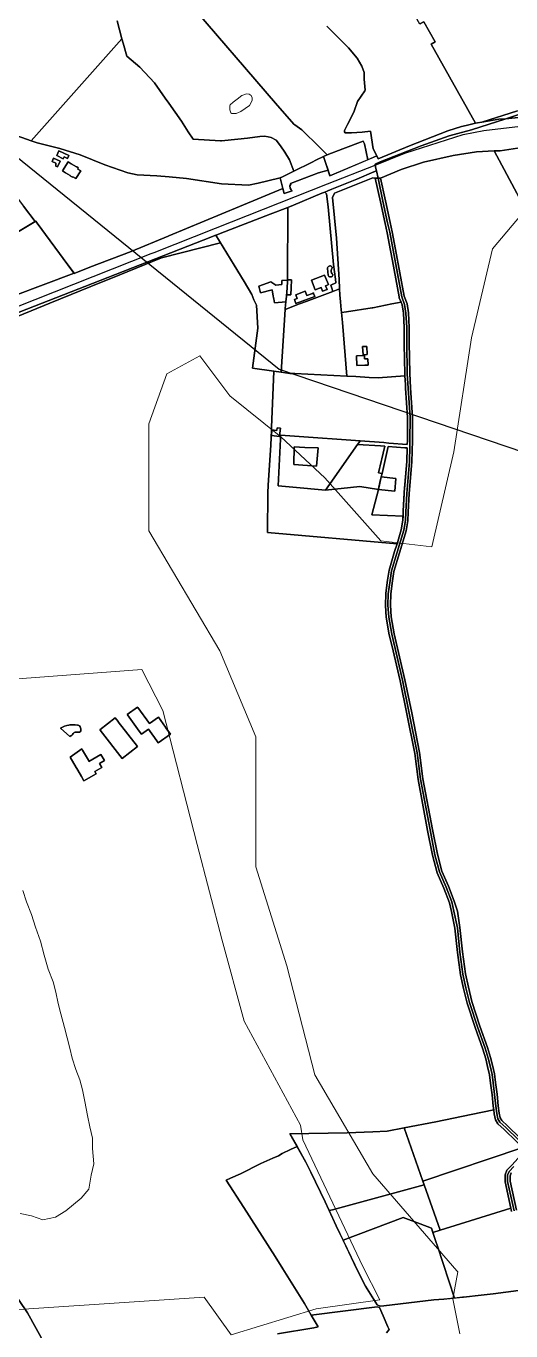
# Model space of a CAD drawing. Header units: metres. Extents: x 3 to 1027712, y 40 to 4430649.
# Drawn here: x 507365 to 507850, y 4409298 to 4410603 of the extents above; entities that cross this region are included whole.
import ezdxf

# ---------------------------------------------------------------- set-up
doc = ezdxf.new("R2010")
doc.units = ezdxf.units.M
doc.header["$MEASUREMENT"] = 0
doc.layers.add('A.ES.SDGC.CP.07003.cadastralparcel — CadastralParcel', color=1, linetype='Continuous')
doc.layers.add('Carreteras_5_km', color=2, linetype='Continuous', lineweight=30)
doc.layers.add('Lineas_electricas_5_km', color=1, linetype='Continuous', lineweight=30)
for name, color, linetype, lineweight, true_color in [('Habitats_5_km', 7, 'Continuous', 9, 0xbefad2), ('Lagunas_5_km', 7, 'Continuous', 9, 0xbff2e1), ('Zonas_Interes_Minero_5_km', 7, 'Continuous', 9, 0xc0fac1)]:
    doc.layers.add(name, color=color, linetype=linetype, lineweight=lineweight, true_color=true_color)

msp = doc.modelspace()

# ---------------------------------------------------------------- linework, layer by layer
at = {"layer": 'A.ES.SDGC.CP.07003.cadastralparcel — CadastralParcel', "color": 7, "linetype": 'Continuous', "flags": 128}
for points in [[(507856.3, 4410518.6), (507820.5, 4410507.2), (507816.3, 4410506.5), (507814.3, 4410506.1), (507769.8, 4410585.1), (507773.8, 4410587.4), (507762.6, 4410607.4), (507758.6, 4410605.1), (507751.3, 4410618.1), (507750.7, 4410619.1), (507749.6, 4410621.1), (507755.7, 4410626.1), (507755.7, 4410626.1), (507817.2, 4410685.3), (507824.1, 4410682), (507824.9, 4410681.6), (507831.4, 4410679.6), (507832.9, 4410663.4), (507836, 4410652.3), (507841.2, 4410642.2), (507856.9, 4410618.5)], [(507524.9, 4410629.9), (507614, 4410526), (507632.5, 4410505.2), (507632.5, 4410505.2), (507633.5, 4410504.5), (507640.4, 4410499.6), (507658.1, 4410482.2), (507665.7, 4410474.6), (507662.2, 4410472.9), (507655, 4410469.3), (507650.1, 4410466.9), (507632.6, 4410458.2), (507628.1, 4410469.4), (507623.5, 4410477.1), (507619, 4410483.3), (507614.7, 4410489.2), (507609.9, 4410491.8), (507606.9, 4410492.6), (507603, 4410493.1), (507598.4, 4410492.9), (507586.1, 4410491.1), (507576.3, 4410490.1), (507560, 4410488.6), (507559.2, 4410488.6), (507531.8, 4410490), (507526.9, 4410497.4), (507519.9, 4410508.1), (507507.4, 4410526), (507503.7, 4410531.3), (507493.1, 4410546.5), (507478.3, 4410562.3), (507465.4, 4410573.3), (507461.6, 4410586.1), (507460.4, 4410590.4), (507455.7, 4410608.5)], [(507665.5, 4410603.3), (507687, 4410581.5), (507695.7, 4410571.3), (507700.5, 4410563.2), (507702.7, 4410556.7), (507703, 4410550.1), (507703.8, 4410539.1), (507703.5, 4410538.8), (507703.5, 4410538.8), (507703.5, 4410538.5), (507696.3, 4410527.8), (507692.5, 4410517.1), (507686.2, 4410504.9), (507683.2, 4410498.8), (507683.1, 4410497.6), (507683.7, 4410496.3), (507690.3, 4410496.6), (507700.8, 4410497.1), (507709.3, 4410498), (507712, 4410480.4), (507715.4, 4410473.3), (507706.4, 4410469.4), (507703.3, 4410485.4), (507702, 4410488), (507681.4, 4410480.4), (507665.7, 4410474.6), (507658.1, 4410482.2), (507640.4, 4410499.6), (507633.5, 4410504.5), (507632.5, 4410505.2), (507614, 4410526), (507524.9, 4410629.9)], [(507455.7, 4410608.5), (507460.4, 4410590.4), (507369.6, 4410488.5), (507365, 4410490.1), (507349.8, 4410495.4), (507314.2, 4410509.5), (507314.2, 4410509.5), (507294.5, 4410519.8), (507295.8, 4410521.3), (507299.9, 4410527.2), (507301.1, 4410531.2), (507300.5, 4410535.9), (507299.6, 4410541.5), (507298, 4410547.8), (507298, 4410552.1), (507299.2, 4410554.9), (507308, 4410561.8), (507312.3, 4410566.8), (507313.9, 4410571.8), (507315.8, 4410577.8), (507318, 4410584.9), (507321.1, 4410599.5), (507323.3, 4410608.4)], [(507762.6, 4410607.4), (507773.8, 4410587.4), (507769.8, 4410585.1), (507814.3, 4410506.1), (507813, 4410505.8), (507805, 4410503.9), (507800.1, 4410502.8), (507786.7, 4410498.6), (507748.2, 4410483.5), (507716.8, 4410470.4), (507712, 4410480.4), (507709.3, 4410498), (507700.8, 4410497.1), (507690.3, 4410496.6), (507683.7, 4410496.3), (507683.1, 4410497.6), (507683.2, 4410498.8), (507686.2, 4410504.9), (507692.5, 4410517.1), (507696.3, 4410527.8), (507703.5, 4410538.5), (507703.5, 4410538.8), (507703.5, 4410538.8), (507703.8, 4410539.1), (507703, 4410550.1), (507702.7, 4410556.7), (507700.5, 4410563.2), (507695.7, 4410571.3), (507687, 4410581.5), (507665.5, 4410603.3)], [(507862.7, 4410516.5), (507844.6, 4410510.6), (507837.6, 4410510), (507820.5, 4410507.2), (507820.5, 4410507.2), (507856.3, 4410518.6)], [(507353.4, 4410333.7), (507381.7, 4410344.6), (507412.6, 4410356.2), (507412.8, 4410355.9), (507428.5, 4410362), (507469.7, 4410377.9), (507506.6, 4410393.1), (507507.5, 4410393.5), (507578.2, 4410422.9), (507621.5, 4410440.8), (507622.8, 4410435.9), (507630.8, 4410438.5), (507629.9, 4410439.4), (507628.9, 4410441.1), (507628.4, 4410443.3), (507629.3, 4410445.1), (507629, 4410445.9), (507657.3, 4410456.6), (507666.7, 4410459), (507668.5, 4410453.3), (507715.4, 4410473.3), (507716.8, 4410470.4), (507748.2, 4410483.5), (507786.7, 4410498.6), (507800.1, 4410502.8), (507805, 4410503.9), (507813, 4410505.8), (507814.3, 4410506.1), (507816.3, 4410506.5), (507820.5, 4410507.2), (507837.6, 4410510), (507844.6, 4410510.6), (507810.1, 4410499.4), (507788, 4410493.4), (507760, 4410483.6), (507718.9, 4410467.5), (507713.7, 4410465.2), (507714.3, 4410462.2), (507715.2, 4410458.4), (507712.6, 4410457.3), (507695.4, 4410450.1), (507670.5, 4410440.1), (507666.6, 4410438.6), (507663.4, 4410437.2), (507660.4, 4410436.1), (507632.1, 4410424), (507626.5, 4410421.9), (507608.8, 4410415.2), (507558.7, 4410395.7), (507556.3, 4410394.8), (507554.4, 4410394.1), (507541.9, 4410389.2), (507438.6, 4410348.9), (507328.2, 4410305.8)], [(507856.4, 4410481), (507839, 4410478.6), (507832.8, 4410478.3), (507815.2, 4410477.4), (507792, 4410473.8), (507762.3, 4410467), (507740, 4410459.9), (507719.3, 4410451.2), (507716.7, 4410451.1), (507715.2, 4410458.4), (507714.3, 4410462.2), (507713.7, 4410465.2), (507718.9, 4410467.5), (507760, 4410483.6), (507788, 4410493.4), (507810.1, 4410499.4), (507844.6, 4410510.6), (507860, 4410512)], [(507349.8, 4410495.4), (507365, 4410490.1), (507369.6, 4410488.5), (507375.5, 4410486.5), (507398.2, 4410480.7), (507418.8, 4410474.5), (507443.5, 4410464.5), (507466.5, 4410456.3), (507475.8, 4410454.6), (507495.5, 4410453.5), (507507.7, 4410452.4), (507525.1, 4410450.8), (507560.1, 4410445.6), (507587.2, 4410444.2), (507596.8, 4410446), (507606.5, 4410448.4), (507618.7, 4410451.4), (507621.5, 4410440.8), (507578.2, 4410422.9), (507507.5, 4410393.5), (507506.6, 4410393.1), (507469.7, 4410377.9), (507428.5, 4410362), (507412.8, 4410355.9), (507406.4, 4410364.6), (507375.7, 4410406.1), (507374.2, 4410408), (507373.6, 4410407.7), (507362.1, 4410423.1)], [(507859, 4409491), (507846.4, 4409503.4), (507840.6, 4409508.5), (507838.9, 4409511.3), (507837.9, 4409516.1), (507837, 4409523.4), (507835.8, 4409534.9), (507834.3, 4409546.6), (507833.3, 4409555.2), (507831.3, 4409564), (507829.3, 4409571.7), (507826.3, 4409581.7), (507818.7, 4409603.1), (507810.7, 4409627.5), (507807.1, 4409641.9), (507804.2, 4409655.3), (507801.1, 4409677.4), (507798.6, 4409701.7), (507796.1, 4409717.9), (507792.8, 4409728), (507787.1, 4409743), (507780.6, 4409758.1), (507776.1, 4409775.1), (507771.2, 4409799.8), (507761.7, 4409850.5), (507758.3, 4409876.6), (507750.4, 4409916.4), (507743.6, 4409949.4), (507732.9, 4409995.5), (507730, 4410012.5), (507729.1, 4410023.9), (507729.5, 4410035.3), (507731.2, 4410048.5), (507732.6, 4410057.8), (507738.1, 4410076.4), (507744.8, 4410098.4), (507746.6, 4410108.5), (507746.9, 4410117.1), (507747.8, 4410135.8), (507750.6, 4410167.4), (507751.1, 4410188.6), (507751.3, 4410211.8), (507749.3, 4410241.3), (507748.4, 4410255.6), (507747.9, 4410286.7), (507747.9, 4410293), (507747.9, 4410299.5), (507747.9, 4410301.7), (507747.1, 4410316.5), (507745.8, 4410325.6), (507742.8, 4410333), (507734.1, 4410379.7), (507730.9, 4410397.6), (507728.7, 4410406.9), (507724.1, 4410428.6), (507719.3, 4410451.2), (507740, 4410459.9), (507762.3, 4410467), (507792, 4410473.8), (507815.2, 4410477.4), (507832.8, 4410478.3), (507878.7, 4410393.2)], [(507855.4, 4409487.5), (507843, 4409499.7), (507836.7, 4409505.3), (507834.2, 4409509.4), (507833, 4409515.3), (507832.5, 4409519.3), (507832, 4409522.8), (507830.8, 4409534.3), (507829.3, 4409546), (507828.4, 4409554.3), (507826.4, 4409562.8), (507824.5, 4409570.4), (507821.5, 4409580.1), (507813.9, 4409601.5), (507805.9, 4409626.1), (507802.2, 4409640.8), (507799.3, 4409654.4), (507796.1, 4409676.8), (507793.7, 4409700.9), (507790.2, 4409717.5), (507788.1, 4409726.5), (507782.4, 4409741.1), (507775.9, 4409756.5), (507771.2, 4409774), (507766.3, 4409798.8), (507756.8, 4409849.7), (507753.4, 4409875.8), (507745.5, 4409915.4), (507738.7, 4409948.3), (507730.4, 4409984), (507728, 4409994.5), (507725, 4410011.9), (507724.1, 4410023.8), (507724.5, 4410035.7), (507724.6, 4410036), (507726.2, 4410049.2), (507727.7, 4410058.9), (507733.3, 4410077.8), (507735.7, 4410085.5), (507739.9, 4410099.5), (507741.6, 4410109.1), (507741.9, 4410117.3), (507741.9, 4410118.4), (507742.9, 4410136.1), (507742.9, 4410137), (507745.6, 4410167.7), (507745.9, 4410181.3), (507743.6, 4410181.5), (507726.7, 4410182.7), (507720.7, 4410155.9), (507719, 4410156.2), (507717.2, 4410156.5), (507723.4, 4410183), (507719.2, 4410183.3), (507696.3, 4410184.6), (507697.5, 4410186.5), (507698.7, 4410188.3), (507722.4, 4410186.6), (507727.5, 4410186.2), (507746, 4410184.8), (507746.1, 4410188.7), (507746.3, 4410211.7), (507744.3, 4410241), (507744.1, 4410244.8), (507743.5, 4410253.4), (507743.4, 4410255.3), (507742.9, 4410284.6), (507742.9, 4410286.7), (507742.9, 4410301.6), (507742.1, 4410316), (507740.9, 4410324.3), (507739.8, 4410327.1), (507738, 4410331.6), (507737.8, 4410332.6), (507731.1, 4410368.6), (507729.2, 4410378.8), (507726, 4410396.6), (507723.8, 4410405.8), (507719.2, 4410427.5), (507714, 4410451), (507716.7, 4410451.1), (507716.7, 4410451.1), (507721.6, 4410428), (507726.3, 4410406.4), (507728.5, 4410397.1), (507731.7, 4410379.2), (507740.4, 4410332.3), (507743.3, 4410324.9), (507744.6, 4410316.2), (507745.4, 4410301.6), (507745.4, 4410286.7), (507745.9, 4410255.4), (507746.8, 4410241.1), (507748.8, 4410211.8), (507748.6, 4410188.6), (507748.4, 4410182.5), (507748.1, 4410167.6), (507745.4, 4410135.9), (507744.4, 4410117.2), (507744.1, 4410108.8), (507742.4, 4410099), (507735.7, 4410077.1), (507730.2, 4410058.4), (507728.7, 4410048.8), (507727, 4410035.5), (507726.6, 4410023.9), (507727.5, 4410012.2), (507730.4, 4409995), (507741.2, 4409948.9), (507748, 4409915.9), (507755.8, 4409876.2), (507759.2, 4409850.1), (507768.8, 4409799.3), (507773.6, 4409774.5), (507778.2, 4409757.3), (507784.8, 4409742.1), (507790.4, 4409727.3), (507792.7, 4409718), (507796.1, 4409701.3), (507798.6, 4409677.1), (507801.7, 4409654.9), (507804.7, 4409641.3), (507808.3, 4409626.8), (507816.3, 4409602.3), (507823.9, 4409580.9), (507826.9, 4409571.1), (507828.8, 4409563.4), (507830.8, 4409554.7), (507831.8, 4409546.3), (507833.3, 4409534.6), (507834.5, 4409523.1), (507835.5, 4409515.7), (507836.6, 4409510.4), (507838.6, 4409506.9), (507844.7, 4409501.5), (507857.2, 4409489.3)], [(507857.2, 4409489.3), (507844.7, 4409501.5), (507838.6, 4409506.9), (507836.6, 4409510.4), (507835.5, 4409515.7), (507834.5, 4409523.1), (507833.3, 4409534.6), (507831.8, 4409546.3), (507830.8, 4409554.7), (507828.8, 4409563.4), (507826.9, 4409571.1), (507823.9, 4409580.9), (507816.3, 4409602.3), (507808.3, 4409626.8), (507804.7, 4409641.3), (507801.7, 4409654.9), (507798.6, 4409677.1), (507796.1, 4409701.3), (507792.7, 4409718), (507790.4, 4409727.3), (507784.8, 4409742.1), (507778.2, 4409757.3), (507773.6, 4409774.5), (507768.8, 4409799.3), (507759.2, 4409850.1), (507755.8, 4409876.2), (507748, 4409915.9), (507741.2, 4409948.9), (507730.4, 4409995), (507727.5, 4410012.2), (507726.6, 4410023.9), (507727, 4410035.5), (507728.7, 4410048.8), (507730.2, 4410058.4), (507735.7, 4410077.1), (507742.4, 4410099), (507744.1, 4410108.8), (507744.4, 4410117.2), (507745.4, 4410135.9), (507748.1, 4410167.6), (507748.4, 4410182.5), (507748.6, 4410188.6), (507748.8, 4410211.8), (507746.8, 4410241.1), (507745.9, 4410255.4), (507745.4, 4410286.7), (507745.4, 4410301.6), (507744.6, 4410316.2), (507743.3, 4410324.9), (507740.4, 4410332.3), (507731.7, 4410379.2), (507728.5, 4410397.1), (507726.3, 4410406.4), (507721.6, 4410428), (507716.7, 4410451.1), (507719.3, 4410451.2), (507719.3, 4410451.2), (507724.1, 4410428.6), (507728.7, 4410406.9), (507730.9, 4410397.6), (507734.1, 4410379.7), (507742.8, 4410333), (507745.8, 4410325.6), (507747.1, 4410316.5), (507747.9, 4410301.7), (507747.9, 4410299.5), (507747.9, 4410293), (507747.9, 4410286.7), (507748.4, 4410255.6), (507749.3, 4410241.3), (507751.3, 4410211.8), (507751.1, 4410188.6), (507750.6, 4410167.4), (507747.8, 4410135.8), (507746.9, 4410117.1), (507746.6, 4410108.5), (507744.8, 4410098.4), (507738.1, 4410076.4), (507732.6, 4410057.8), (507731.2, 4410048.5), (507729.5, 4410035.3), (507729.1, 4410023.9), (507730, 4410012.5), (507732.9, 4409995.5), (507743.6, 4409949.4), (507750.4, 4409916.4), (507758.3, 4409876.6), (507761.7, 4409850.5), (507771.2, 4409799.8), (507776.1, 4409775.1), (507780.6, 4409758.1), (507787.1, 4409743), (507792.8, 4409728), (507796.1, 4409717.9), (507798.6, 4409701.7), (507801.1, 4409677.4), (507804.2, 4409655.3), (507807.1, 4409641.9), (507810.7, 4409627.5), (507818.7, 4409603.1), (507826.3, 4409581.7), (507829.3, 4409571.7), (507831.3, 4409564), (507833.3, 4409555.2), (507834.3, 4409546.6), (507835.8, 4409534.9), (507837, 4409523.4), (507837.9, 4409516.1), (507838.9, 4409511.3), (507840.6, 4409508.5), (507846.4, 4409503.4), (507859, 4409491)], [(507328.2, 4410305.8), (507438.6, 4410348.9), (507541.9, 4410389.2), (507554.4, 4410394.1), (507559.2, 4410386.4), (507500, 4410371.4), (507449.4, 4410350.8), (507440.1, 4410347), (507388.4, 4410326.2), (507317.2, 4410297.1)], [(507317.2, 4410297.1), (507388.4, 4410326.2), (507440.1, 4410347), (507449.4, 4410350.8), (507500, 4410371.4), (507559.2, 4410386.4), (507582.9, 4410347.9), (507590.3, 4410334.8), (507592.6, 4410329.6), (507595.1, 4410324), (507596.6, 4410301.1), (507591.2, 4410261.2), (507612.6, 4410258.1), (507610.1, 4410201.8), (507610, 4410198.6), (507609.7, 4410191.6), (507609.3, 4410184.2), (507606.8, 4410144), (507606.4, 4410136.5), (507606.4, 4410136.2), (507606, 4410096.7), (507735.7, 4410085.5), (507733.3, 4410077.8), (507727.7, 4410058.9), (507726.2, 4410049.2), (507724.6, 4410036), (507724.5, 4410035.7), (507724.1, 4410023.8), (507725, 4410011.9), (507728, 4409994.5), (507730.4, 4409984), (507738.7, 4409948.3), (507745.5, 4409915.4), (507753.4, 4409875.8), (507756.8, 4409849.7), (507766.3, 4409798.8), (507771.2, 4409774), (507775.9, 4409756.5), (507782.4, 4409741.1), (507788.1, 4409726.5), (507790.2, 4409717.5), (507793.7, 4409700.9), (507796.1, 4409676.8), (507799.3, 4409654.4), (507802.2, 4409640.8), (507805.9, 4409626.1), (507813.9, 4409601.5), (507821.5, 4409580.1), (507824.5, 4409570.4), (507826.4, 4409562.8), (507828.4, 4409554.3), (507829.3, 4409546), (507830.8, 4409534.3), (507832, 4409522.8), (507832.5, 4409519.3), (507810, 4409514.5), (507774.5, 4409507.3), (507742.8, 4409501.2), (507742.7, 4409501.2), (507725.9, 4409497.8), (507711.6, 4409497.4), (507685.9, 4409496.2), (507628.5, 4409495.2), (507635.7, 4409482.5), (507629.2, 4409479.7), (507620.7, 4409475.5), (507617, 4409473.4), (507611.4, 4409470.8), (507599.4, 4409465.6), (507579, 4409455.2), (507569, 4409451), (507564.9, 4409449), (507582.4, 4409421.7), (507613.7, 4409372.6), (507621.4, 4409360.4), (507643.1, 4409325.5), (507649.8, 4409313.9), (507649.8, 4409313.9), (507656.7, 4409302.2), (507652.6, 4409301.4), (507616.1, 4409295.1)], [(507725.1, 4409296.3), (507727.9, 4409299.6), (507726.6, 4409302.3), (507721.7, 4409313.4), (507718.1, 4409321.5), (507715.8, 4409322.2), (507649.8, 4409313.9), (507643.1, 4409325.5), (507621.4, 4409360.4), (507613.7, 4409372.6), (507582.4, 4409421.7), (507564.9, 4409449), (507569, 4409451), (507579, 4409455.2), (507599.4, 4409465.6), (507611.4, 4409470.8), (507617, 4409473.4), (507620.7, 4409475.5), (507629.2, 4409479.7), (507635.7, 4409482.5), (507644.4, 4409466.9), (507649.4, 4409457), (507663.7, 4409427.3), (507674.9, 4409403.2), (507697.1, 4409356.6), (507704.1, 4409342.9), (507716, 4409324.1), (507719, 4409323), (507722.6, 4409323.4), (507772.7, 4409329.2), (507782.7, 4409329.8), (507801.1, 4409331.9), (507802.3, 4409332), (507819.8, 4409334), (507832, 4409335.4), (507869.9, 4409340.2)], [(507850.3, 4409417.6), (507849.6, 4409421), (507843.8, 4409447.4), (507843.8, 4409454.4), (507845.7, 4409459.1), (507850.8, 4409464.4)], [(507852.8, 4409418.2), (507846.3, 4409447.6), (507846.3, 4409453.9), (507847.8, 4409457.7), (507852.6, 4409462.7)], [(507852.6, 4409462.7), (507847.8, 4409457.7), (507846.3, 4409453.9), (507846.3, 4409447.6), (507852.8, 4409418.2)], [(507855.2, 4409418.8), (507848.8, 4409447.9), (507848.8, 4409453.4), (507850, 4409456.3)], [(507850, 4409456.3), (507848.8, 4409453.4), (507848.8, 4409447.9), (507855.2, 4409418.8)], [(507869.9, 4409340.2), (507832, 4409335.4), (507819.8, 4409334), (507802.3, 4409332), (507801.1, 4409331.9), (507793.2, 4409331), (507776.1, 4409383.1), (507774.6, 4409387.6), (507771.6, 4409396.6), (507778.9, 4409398.9), (507778.9, 4409398.9), (507849.6, 4409421), (507850.3, 4409417.6)], [(507402.2, 4409250.5), (507366.1, 4409316.4), (507333.1, 4409364.7)], [(507333.1, 4409364.7), (507366.1, 4409316.4), (507402.2, 4409250.5)], [(507616.1, 4409295.1), (507652.6, 4409301.4), (507656.7, 4409302.2), (507649.8, 4409313.9), (507649.8, 4409313.9), (507715.8, 4409322.2), (507718.1, 4409321.5), (507721.7, 4409313.4), (507726.6, 4409302.3), (507727.9, 4409299.6), (507725.1, 4409296.3)]]:
    msp.add_lwpolyline(points, dxfattribs=at)
for points in [[(507844.6, 4410510.6), (507862.7, 4410516.5), (507908.5, 4410531.8), (507941.4, 4410545.7), (507968.1, 4410558.5), (508050.9, 4410597.9), (508095.4, 4410619.2), (508108.6, 4410624.6), (508113.4, 4410626.1), (508109, 4410623.7), (508105.1, 4410621), (508060.9, 4410599.3), (507988.8, 4410563.7), (507983.3, 4410561.2), (507932.6, 4410538.1), (507909.2, 4410528.3), (507860, 4410512), (507844.6, 4410510.6)], [(507375.5, 4410486.5), (507369.6, 4410488.5), (507460.4, 4410590.4), (507461.6, 4410586.1), (507465.4, 4410573.3), (507478.3, 4410562.3), (507493.1, 4410546.5), (507503.7, 4410531.3), (507507.4, 4410526), (507519.9, 4410508.1), (507526.9, 4410497.4), (507531.8, 4410490), (507559.2, 4410488.6), (507560, 4410488.6), (507576.3, 4410490.1), (507586.1, 4410491.1), (507598.4, 4410492.9), (507603, 4410493.1), (507606.9, 4410492.6), (507609.9, 4410491.8), (507614.7, 4410489.2), (507619, 4410483.3), (507623.5, 4410477.1), (507628.1, 4410469.4), (507632.6, 4410458.2), (507621.2, 4410452.6), (507618.7, 4410451.4), (507606.5, 4410448.4), (507596.8, 4410446), (507587.2, 4410444.2), (507560.1, 4410445.6), (507525.1, 4410450.8), (507507.7, 4410452.4), (507495.5, 4410453.5), (507475.8, 4410454.6), (507466.5, 4410456.3), (507443.5, 4410464.5), (507418.8, 4410474.5), (507398.2, 4410480.7), (507375.5, 4410486.5)], [(507334.8, 4410465), (507336.7, 4410458.2), (507342.7, 4410448.9), (507362.1, 4410423.1), (507373.6, 4410407.7), (507333.3, 4410383.8), (507326.6, 4410397), (507300.3, 4410448.6), (507277.2, 4410494.1), (507275.6, 4410497.5), (507274.9, 4410498.8), (507278.7, 4410504.5), (507283.1, 4410509), (507287.6, 4410513.9), (507288.7, 4410513.2), (507294.7, 4410509.5), (507298.6, 4410507.2), (507302.7, 4410504.6), (507307.7, 4410500.8), (507319, 4410492), (507329.7, 4410483.2), (507334.8, 4410465)], [(507395.2, 4410473.7), (507397.4, 4410478.4), (507407.3, 4410473.7), (507405.9, 4410470.7), (507402.6, 4410472.3), (507401.8, 4410470.6), (507395.2, 4410473.7)], [(507395.2, 4410473.7), (507401.8, 4410470.6), (507402.6, 4410472.3), (507405.9, 4410470.7), (507407.3, 4410473.7), (507397.4, 4410478.4), (507395.2, 4410473.7)], [(507681.4, 4410480.4), (507702, 4410488), (507703.3, 4410485.4), (507706.4, 4410469.4), (507668.5, 4410453.3), (507664.2, 4410466.8), (507662.2, 4410472.9), (507665.7, 4410474.6), (507681.4, 4410480.4)], [(507958.7, 4410473.1), (507963.4, 4410469.5), (507969.7, 4410464.1), (507878.7, 4410393.2), (507832.8, 4410478.3), (507839, 4410478.6), (507856.4, 4410481), (507873.8, 4410482.6), (507880.7, 4410483.3), (507893.8, 4410485.3), (507919.2, 4410484.7), (507927.3, 4410484.6), (507953.8, 4410475.5), (507958.7, 4410473.1)], [(507394.3, 4410466), (507390.5, 4410467.8), (507392.1, 4410471.1), (507398.5, 4410468.1), (507395.9, 4410462.5), (507394.4, 4410463.2), (507394.3, 4410466)], [(507394.3, 4410466), (507394.4, 4410463.2), (507395.9, 4410462.5), (507398.5, 4410468.1), (507392.1, 4410471.1), (507390.5, 4410467.8), (507394.3, 4410466)], [(507408.7, 4410453.6), (507408.5, 4410453.7), (507404.1, 4410456.4), (507401, 4410458.4), (507406.7, 4410467.6), (507409.8, 4410465.6), (507415, 4410462.4), (507415.2, 4410462.3), (507416.8, 4410461.3), (507416.2, 4410460.2), (507419.2, 4410458.4), (507414.4, 4410450.7), (507411.4, 4410452.6), (507411.1, 4410452.1), (507408.7, 4410453.6)], [(507406.7, 4410467.6), (507401, 4410458.4), (507404.1, 4410456.4), (507408.5, 4410453.7), (507408.7, 4410453.6), (507411.1, 4410452.1), (507411.4, 4410452.6), (507414.4, 4410450.7), (507419.2, 4410458.4), (507416.2, 4410460.2), (507416.8, 4410461.3), (507415.2, 4410462.3), (507415, 4410462.4), (507409.8, 4410465.6), (507406.7, 4410467.6)], [(507622.8, 4410435.9), (507618.7, 4410451.4), (507621.2, 4410452.6), (507632.6, 4410458.2), (507650.1, 4410466.9), (507655, 4410469.3), (507662.2, 4410472.9), (507664.2, 4410466.8), (507666.7, 4410459), (507657.3, 4410456.6), (507629, 4410445.9), (507629.3, 4410445.1), (507628.4, 4410443.3), (507628.9, 4410441.1), (507629.9, 4410439.4), (507630.8, 4410438.5), (507622.8, 4410435.9)], [(507712.6, 4410457.3), (507715.2, 4410458.4), (507716.7, 4410451.1), (507714, 4410451), (507711.4, 4410451.6), (507673.3, 4410436.2), (507671.2, 4410431.9), (507675.1, 4410391.1), (507677.9, 4410349.8), (507678.3, 4410340.7), (507678.3, 4410340.4), (507671.4, 4410337.8), (507670.4, 4410341), (507669.5, 4410344), (507674.4, 4410346.3), (507674, 4410350.1), (507672.3, 4410364.9), (507666.7, 4410422.3), (507665.1, 4410435.6), (507663.4, 4410437.2), (507666.6, 4410438.6), (507670.5, 4410440.1), (507695.4, 4410450.1), (507712.6, 4410457.3)], [(507679.2, 4410327.4), (507678.6, 4410334.6), (507678.3, 4410340.4), (507678.3, 4410340.7), (507677.9, 4410349.8), (507675.1, 4410391.1), (507671.2, 4410431.9), (507673.3, 4410436.2), (507711.4, 4410451.6), (507714, 4410451), (507719.2, 4410427.5), (507723.8, 4410405.8), (507726, 4410396.6), (507729.2, 4410378.8), (507731.1, 4410368.6), (507737.8, 4410332.6), (507738, 4410331.6), (507739.8, 4410327.1), (507730.5, 4410325.3), (507711.4, 4410321.5), (507710.9, 4410321.4), (507685, 4410317.5), (507680.1, 4410316.7), (507679.9, 4410319.6), (507679.2, 4410327.4)], [(507626.2, 4410349.4), (507626.2, 4410350.3), (507626.5, 4410421.9), (507632.1, 4410424), (507660.4, 4410436.1), (507663.4, 4410437.2), (507665.1, 4410435.6), (507666.7, 4410422.3), (507672.3, 4410364.9), (507674, 4410350.1), (507674.4, 4410346.3), (507669.5, 4410344), (507670.4, 4410341), (507671.4, 4410337.8), (507644.8, 4410327.8), (507638.2, 4410325.4), (507623.8, 4410319.9), (507623.9, 4410320.9), (507624.5, 4410327.5), (507625, 4410333.2), (507625.1, 4410334.6), (507629.6, 4410334.6), (507629.9, 4410341.3), (507630.1, 4410349.3), (507626.2, 4410349.4)], [(507582.9, 4410347.9), (507554.4, 4410394.1), (507556.3, 4410394.8), (507558.7, 4410395.7), (507608.8, 4410415.2), (507626.5, 4410421.9), (507626.2, 4410350.3), (507626.2, 4410349.1), (507620.3, 4410348.7), (507620.4, 4410344.9), (507614.3, 4410344.1), (507609.3, 4410347.4), (507597.4, 4410343), (507599.1, 4410336.3), (507610.8, 4410339.6), (507611.6, 4410335.2), (507611.8, 4410333.6), (507612.2, 4410331.5), (507612.3, 4410330.5), (507613.1, 4410326.3), (507624.5, 4410327.5), (507623.9, 4410320.9), (507623.8, 4410319.9), (507619.9, 4410257.1), (507612.6, 4410258.1), (507591.2, 4410261.2), (507596.6, 4410301.1), (507595.1, 4410324), (507592.6, 4410329.6), (507590.3, 4410334.8), (507582.9, 4410347.9)], [(507314.8, 4410318.8), (507314.1, 4410319.5), (507310.6, 4410324.7), (507303.1, 4410338.8), (507292.9, 4410359.9), (507333, 4410383.6), (507374.2, 4410408), (507375.7, 4410406.1), (507406.4, 4410364.6), (507412.6, 4410356.2), (507381.7, 4410344.6), (507353.4, 4410333.7), (507336.6, 4410327.2), (507317.2, 4410319.7), (507314.8, 4410318.8)], [(507666, 4410360.7), (507666.2, 4410361.4), (507666.6, 4410362.1), (507667.1, 4410362.7), (507667.8, 4410363.1), (507668.5, 4410363.4), (507668.8, 4410363.4), (507669.3, 4410363.4), (507669.8, 4410363.2), (507670.3, 4410362.9), (507670.6, 4410362.4), (507670.7, 4410362.2), (507670.8, 4410361.8), (507670.7, 4410361.3), (507670.4, 4410360.8), (507670, 4410359.9), (507669.8, 4410359), (507669.7, 4410358.1), (507669.9, 4410357.2), (507670.1, 4410356.6), (507670.3, 4410356.3), (507670.8, 4410355.5), (507671.5, 4410354.9), (507671.5, 4410354.7), (507671.5, 4410354), (507671.2, 4410353.4), (507670.8, 4410352.9), (507670.2, 4410352.5), (507669.5, 4410352.3), (507668.9, 4410352.3), (507668.2, 4410352.4), (507667.6, 4410352.8), (507667.2, 4410353.3), (507666.9, 4410354), (507666, 4410360.7)], [(507666, 4410360.7), (507666.9, 4410354), (507667.2, 4410353.3), (507667.6, 4410352.8), (507668.2, 4410352.4), (507668.9, 4410352.3), (507669.5, 4410352.3), (507670.2, 4410352.5), (507670.8, 4410352.9), (507671.2, 4410353.4), (507671.5, 4410354), (507671.5, 4410354.7), (507671.5, 4410354.9), (507670.8, 4410355.5), (507670.3, 4410356.3), (507670.1, 4410356.6), (507669.9, 4410357.2), (507669.7, 4410358.1), (507669.8, 4410359), (507670, 4410359.9), (507670.4, 4410360.8), (507670.7, 4410361.3), (507670.8, 4410361.8), (507670.7, 4410362.2), (507670.6, 4410362.4), (507670.3, 4410362.9), (507669.8, 4410363.2), (507669.3, 4410363.4), (507668.8, 4410363.4), (507668.5, 4410363.4), (507667.8, 4410363.1), (507667.1, 4410362.7), (507666.6, 4410362.1), (507666.2, 4410361.4), (507666, 4410360.7)], [(507599.1, 4410336.3), (507597.4, 4410343), (507609.3, 4410347.4), (507614.3, 4410344.1), (507620.4, 4410344.9), (507620.3, 4410348.7), (507626.2, 4410349.1), (507626.2, 4410347.6), (507625.3, 4410336.5), (507625, 4410333.2), (507624.5, 4410327.5), (507613.1, 4410326.3), (507612.3, 4410330.5), (507612.2, 4410331.5), (507611.8, 4410333.6), (507611.6, 4410335.2), (507610.8, 4410339.6), (507599.1, 4410336.3)], [(507626.2, 4410349.4), (507630.1, 4410349.3), (507629.9, 4410341.3), (507629.6, 4410334.6), (507625.1, 4410334.6), (507625.3, 4410336.5), (507626.2, 4410347.6), (507626.2, 4410349.1), (507626.2, 4410349.4)], [(507664.2, 4410343.6), (507665.7, 4410339.8), (507661.3, 4410338.1), (507659.9, 4410341.9), (507653.8, 4410339.5), (507650.1, 4410349), (507663.3, 4410354.2), (507667.1, 4410344.7), (507665.2, 4410343.9), (507664.2, 4410343.6)], [(507664.2, 4410343.6), (507665.2, 4410343.9), (507667.1, 4410344.7), (507663.3, 4410354.2), (507650.1, 4410349), (507653.8, 4410339.5), (507659.9, 4410341.9), (507661.3, 4410338.1), (507665.7, 4410339.8), (507664.2, 4410343.6)], [(507628.3, 4410255.9), (507619.9, 4410257.1), (507623.8, 4410319.9), (507638.2, 4410325.4), (507644.8, 4410327.8), (507671.4, 4410337.8), (507678.3, 4410340.4), (507678.6, 4410334.6), (507679.2, 4410327.4), (507679.9, 4410319.6), (507680.1, 4410316.7), (507681, 4410306.7), (507685.5, 4410253), (507633.5, 4410255.6), (507628.3, 4410255.9)], [(507652.3, 4410335.8), (507653.4, 4410332.9), (507634.4, 4410325.8), (507633, 4410329.7), (507635.7, 4410330.7), (507634.3, 4410334.5), (507643.7, 4410338), (507645.4, 4410333.7), (507651.1, 4410335.9), (507652.2, 4410336.3), (507652.3, 4410335.8)], [(507652.3, 4410335.8), (507652.2, 4410336.3), (507651.1, 4410335.9), (507645.4, 4410333.7), (507643.7, 4410338), (507634.3, 4410334.5), (507635.7, 4410330.7), (507633, 4410329.7), (507634.4, 4410325.8), (507653.4, 4410332.9), (507652.3, 4410335.8)], [(507707.7, 4410251.9), (507694.4, 4410252.6), (507685.5, 4410253), (507681, 4410306.7), (507680.1, 4410316.7), (507685, 4410317.5), (507710.9, 4410321.4), (507711.4, 4410321.5), (507730.5, 4410325.3), (507739.8, 4410327.1), (507740.9, 4410324.3), (507742.1, 4410316), (507742.9, 4410301.6), (507742.9, 4410286.7), (507742.9, 4410284.6), (507743.4, 4410255.3), (507743.5, 4410253.4), (507717, 4410251.5), (507707.7, 4410251.9)], [(507701.7, 4410274.4), (507701.2, 4410282.6), (507705.4, 4410282.9), (507705.9, 4410274.7), (507701.7, 4410274.4)], [(507701.7, 4410274.4), (507705.9, 4410274.7), (507705.4, 4410282.9), (507701.2, 4410282.6), (507701.7, 4410274.4)], [(507703.1, 4410273.9), (507703.3, 4410270.4), (507706.4, 4410270.5), (507706.7, 4410264.1), (507703.5, 4410264), (507695.5, 4410263.6), (507695, 4410273.5), (507703.1, 4410273.9)], [(507703.1, 4410273.9), (507695, 4410273.5), (507695.5, 4410263.6), (507703.5, 4410264), (507706.7, 4410264.1), (507706.4, 4410270.5), (507703.3, 4410270.4), (507703.1, 4410273.9)], [(507741.8, 4410113), (507741.6, 4410109.1), (507739.9, 4410099.5), (507735.7, 4410085.5), (507606, 4410096.7), (507606.4, 4410136.2), (507606.4, 4410136.5), (507606.8, 4410144), (507609.3, 4410184.2), (507609.7, 4410191.6), (507610, 4410198.6), (507610.1, 4410201.8), (507612.6, 4410258.1), (507619.9, 4410257.1), (507628.3, 4410255.9), (507633.5, 4410255.6), (507685.5, 4410253), (507694.4, 4410252.6), (507707.7, 4410251.9), (507717, 4410251.5), (507743.5, 4410253.4), (507744.1, 4410244.8), (507744.3, 4410241), (507746.3, 4410211.7), (507746.1, 4410188.7), (507746, 4410184.8), (507727.5, 4410186.2), (507722.4, 4410186.6), (507698.7, 4410188.3), (507633.2, 4410193.2), (507619.2, 4410194.2), (507619, 4410190.2), (507616.7, 4410143.5), (507631.5, 4410142.2), (507664, 4410139.2), (507698.6, 4410142.6), (507717.1, 4410139.7), (507710.5, 4410114.4), (507741.8, 4410113)], [(507618.8, 4410198.7), (507618.8, 4410198.6), (507618.2, 4410192.8), (507610.1, 4410193.6), (507610.6, 4410199.4), (507615.5, 4410198.9), (507615.7, 4410201.4), (507619, 4410201.1), (507618.8, 4410198.7)], [(507615.5, 4410198.9), (507610.6, 4410199.4), (507610.1, 4410193.6), (507618.2, 4410192.8), (507618.8, 4410198.6), (507618.8, 4410198.7), (507619, 4410201.1), (507615.7, 4410201.4), (507615.5, 4410198.9)], [(507631.5, 4410142.2), (507616.7, 4410143.5), (507619, 4410190.2), (507619.2, 4410194.2), (507633.2, 4410193.2), (507698.7, 4410188.3), (507697.5, 4410186.5), (507696.3, 4410184.6), (507664, 4410139.2), (507631.5, 4410142.2)], [(507655.2, 4410163.1), (507632.3, 4410164.9), (507632.8, 4410182.3), (507643.5, 4410181.9), (507656.8, 4410181.5), (507655.2, 4410163.1)], [(507632.3, 4410164.9), (507655.2, 4410163.1), (507656.8, 4410181.5), (507643.5, 4410181.9), (507632.8, 4410182.3), (507632.3, 4410164.9)], [(507718.2, 4410160.7), (507717.2, 4410156.5), (507719, 4410156.2), (507720.7, 4410155.9), (507720, 4410152.5), (507717.1, 4410139.7), (507698.6, 4410142.6), (507664, 4410139.2), (507696.3, 4410184.6), (507719.2, 4410183.3), (507723.4, 4410183), (507718.2, 4410160.7)], [(507743.5, 4410144.1), (507742.9, 4410137), (507742.9, 4410136.1), (507742.8, 4410135.4), (507741.9, 4410118.4), (507741.9, 4410117.3), (507741.8, 4410113), (507710.5, 4410114.4), (507717.1, 4410139.7), (507733.6, 4410138), (507734.6, 4410150.9), (507720, 4410152.5), (507720.7, 4410155.9), (507726.7, 4410182.7), (507743.6, 4410181.5), (507745.9, 4410181.3), (507745.6, 4410167.7), (507743.5, 4410144.1)], [(507717.2, 4410140.4), (507718.6, 4410146.7), (507720, 4410152.5), (507734.6, 4410150.9), (507733.6, 4410138), (507717.1, 4410139.7), (507717.2, 4410140.4)], [(507476.1, 4409922.2), (507476.4, 4409921.8), (507488, 4409905.6), (507496.9, 4409911.9), (507504.1, 4409901.9), (507504.4, 4409901.5), (507508.9, 4409895.1), (507496.7, 4409886.4), (507492.3, 4409892.6), (507492, 4409893), (507487, 4409900), (507484.7, 4409898.4), (507479.9, 4409895), (507477.6, 4409898.1), (507466.1, 4409914.2), (507466, 4409914.4), (507465.8, 4409914.6), (507465.7, 4409914.8), (507476.1, 4409922.2)], [(507476.1, 4409922.2), (507465.7, 4409914.8), (507465.8, 4409914.6), (507466, 4409914.4), (507466.1, 4409914.2), (507477.6, 4409898.1), (507479.9, 4409895), (507484.7, 4409898.4), (507487, 4409900), (507492, 4409893), (507492.3, 4409892.6), (507496.7, 4409886.4), (507508.9, 4409895.1), (507504.4, 4409901.5), (507504.1, 4409901.9), (507496.9, 4409911.9), (507488, 4409905.6), (507476.4, 4409921.8), (507476.1, 4409922.2)], [(507417.5, 4409903.6), (507418, 4409903.2), (507418.6, 4409902.3), (507419.1, 4409901.4), (507419.3, 4409900.4), (507419.4, 4409900), (507419.3, 4409899.4), (507419.2, 4409898.4), (507418.8, 4409897.4), (507418.5, 4409896.9), (507413.6, 4409896.9), (507412.9, 4409896.7), (507412.8, 4409896.7), (507412.4, 4409896.4), (507411.9, 4409895.9), (507411.7, 4409895.6), (507411.1, 4409894.7), (507410.4, 4409893.9), (507410.3, 4409893.8), (507409.4, 4409893.2), (507408.4, 4409892.8), (507399, 4409900.9), (507401.1, 4409902.1), (507403.1, 4409902.9), (507405.2, 4409903.6), (507407.2, 4409904.1), (507408.4, 4409904.3), (507411.6, 4409904.5), (507413.8, 4409904.3), (507415.9, 4409904.1), (507416.7, 4409904), (507417.2, 4409903.7), (507417.5, 4409903.6)], [(507417.5, 4409903.6), (507417.2, 4409903.7), (507416.7, 4409904), (507415.9, 4409904.1), (507413.8, 4409904.3), (507411.6, 4409904.5), (507408.4, 4409904.3), (507407.2, 4409904.1), (507405.2, 4409903.6), (507403.1, 4409902.9), (507401.1, 4409902.1), (507399, 4409900.9), (507408.4, 4409892.8), (507409.4, 4409893.2), (507410.3, 4409893.8), (507410.4, 4409893.9), (507411.1, 4409894.7), (507411.7, 4409895.6), (507411.9, 4409895.9), (507412.4, 4409896.4), (507412.8, 4409896.7), (507412.9, 4409896.7), (507413.6, 4409896.9), (507418.5, 4409896.9), (507418.8, 4409897.4), (507419.2, 4409898.4), (507419.3, 4409899.4), (507419.4, 4409900), (507419.3, 4409900.4), (507419.1, 4409901.4), (507418.6, 4409902.3), (507418, 4409903.2), (507417.5, 4409903.6)], [(507438.7, 4409899), (507438.5, 4409899.2), (507438.4, 4409899.4), (507453.7, 4409911.5), (507456.7, 4409907.8), (507456.8, 4409907.5), (507476.2, 4409882.7), (507460.8, 4409870.6), (507438.7, 4409899)], [(507453.7, 4409911.5), (507438.4, 4409899.4), (507438.5, 4409899.2), (507438.7, 4409899), (507460.8, 4409870.6), (507476.2, 4409882.7), (507456.8, 4409907.5), (507456.7, 4409907.8), (507453.7, 4409911.5)], [(507414.7, 4409861.8), (507408.8, 4409871.9), (507420.2, 4409880.3), (507420.7, 4409879.5), (507420.9, 4409879.1), (507426.9, 4409868.9), (507427.5, 4409867.8), (507439.4, 4409874.7), (507443, 4409868.6), (507438, 4409865.7), (507440.3, 4409861.7), (507433.4, 4409857.7), (507434.7, 4409855.4), (507422.5, 4409848.3), (507420.1, 4409852.6), (507416.4, 4409858.9), (507415.3, 4409860.7), (507414.7, 4409861.8)], [(507420.7, 4409879.5), (507420.2, 4409880.3), (507408.8, 4409871.9), (507414.7, 4409861.8), (507415.3, 4409860.7), (507416.4, 4409858.9), (507420.1, 4409852.6), (507422.5, 4409848.3), (507434.7, 4409855.4), (507433.4, 4409857.7), (507440.3, 4409861.7), (507438, 4409865.7), (507443, 4409868.6), (507439.4, 4409874.7), (507427.5, 4409867.8), (507426.9, 4409868.9), (507420.9, 4409879.1), (507420.7, 4409879.5)], [(507761.5, 4409448.1), (507742.8, 4409501.2), (507774.5, 4409507.3), (507810, 4409514.5), (507832.5, 4409519.3), (507833, 4409515.3), (507834.2, 4409509.4), (507836.7, 4409505.3), (507843, 4409499.7), (507855.4, 4409487.5), (507860.3, 4409482.5), (507860.6, 4409481.4), (507761.5, 4409448.1)], [(507671, 4409419.3), (507667.8, 4409418.5), (507663.7, 4409427.3), (507649.4, 4409457), (507644.4, 4409466.9), (507628.5, 4409495.2), (507685.9, 4409496.2), (507711.6, 4409497.4), (507725.9, 4409497.8), (507742.7, 4409501.2), (507742.8, 4409501.2), (507761.5, 4409448.1), (507762.9, 4409444.3), (507671, 4409419.3)], [(507762.9, 4409444.3), (507761.5, 4409448.1), (507860.6, 4409481.4), (507861.1, 4409479.5), (507860.6, 4409476.1), (507856.7, 4409470.5), (507850.8, 4409464.4), (507845.7, 4409459.1), (507843.8, 4409454.4), (507843.8, 4409447.4), (507849.6, 4409421), (507778.9, 4409398.9), (507762.9, 4409444.3)], [(507771.6, 4409396.6), (507770.2, 4409400.8), (507758.9, 4409405.3), (507741.9, 4409411.6), (507681.7, 4409389), (507674.9, 4409403.2), (507667.8, 4409418.5), (507671, 4409419.3), (507762.9, 4409444.3), (507778.9, 4409398.9), (507771.6, 4409396.6)], [(507774.6, 4409387.6), (507776.1, 4409383.1), (507793.2, 4409331), (507782.7, 4409329.8), (507772.7, 4409329.2), (507722.6, 4409323.4), (507719, 4409323), (507716, 4409324.1), (507704.1, 4409342.9), (507697.1, 4409356.6), (507692.7, 4409365.7), (507681.7, 4409389), (507741.9, 4409411.6), (507758.9, 4409405.3), (507770.2, 4409400.8), (507774.6, 4409387.6)]]:
    msp.add_lwpolyline(points, close=True, dxfattribs=at)
at = {"layer": 'Carreteras_5_km'}
for p, q in [((507822.6, 4410498.9, 25.4), (507859.1, 4410503, 25)), ((507822.6, 4410498.9, 25.4), (507859.1, 4410503, 25)), ((507666.1, 4410445.3, 26.1), (507713.8, 4410464.2, 26)), ((507666.1, 4410445.3, 26.1), (507713.8, 4410464.2, 26)), ((507554.2, 4410401.2, 26.6), (507666.1, 4410445.3, 26.1)), ((507554.2, 4410401.2, 26.6), (507666.1, 4410445.3, 26.1)), ((507492.6, 4410376.8, 27), (507554.2, 4410401.2, 26.6)), ((507492.6, 4410376.8, 27), (507554.2, 4410401.2, 26.6))]:
    msp.add_line(p, q, dxfattribs=at)
for points in [[(507713.8, 4410464.2, 26), (507743.5, 4410476.2, 25.8), (507801.8, 4410494.9, 25.6), (507822.6, 4410498.9, 25.4)], [(507713.8, 4410464.2, 26), (507743.5, 4410476.2, 25.8), (507801.8, 4410494.9, 25.6), (507822.6, 4410498.9, 25.4)], [(507315.3, 4410306.7, 28.3), (507489.7, 4410375.7, 27.1), (507492.6, 4410376.8, 27)], [(507315.3, 4410306.7, 28.3), (507489.7, 4410375.7, 27.1), (507492.6, 4410376.8, 27)]]:
    msp.add_polyline3d(points, dxfattribs=at)
at = {"layer": 'Habitats_5_km'}
for points in [[(507798.4, 4409295.4), (507791.4, 4409330.4), (507796.4, 4409357.4), (507795.7, 4409358.2), (507711.4, 4409455.4), (507653.4, 4409554.4), (507625.4, 4409663.4), (507594.4, 4409762.4), (507594.4, 4409892.4), (507558.4, 4409978.4), (507487.4, 4410098.4), (507487.4, 4410205.4), (507505.4, 4410255.4), (507538.4, 4410273.4), (507568.4, 4410233.4), (507619.4, 4410192.4), (507663.4, 4410151.4), (507719.4, 4410088.4), (507770.4, 4410082.4), (507792.4, 4410177.4), (507810.4, 4410291.4), (507831.4, 4410380.4), (507874.4, 4410431.4)], [(507361.2, 4409738.7), (507365, 4409727.3), (507370.1, 4409714.6), (507373.9, 4409701.9), (507378.9, 4409687.9), (507382.8, 4409673.9), (507386.6, 4409659.9), (507391.7, 4409647.2), (507394.2, 4409637.1), (507396.7, 4409625.6), (507399.3, 4409615.4), (507403.1, 4409601.5), (507405.6, 4409591.3), (507408.2, 4409581.1), (507410.7, 4409570.9), (507414.5, 4409559.5), (507418.3, 4409549.3), (507420.9, 4409539.2), (507423.4, 4409527.7), (507425.9, 4409513.7), (507428.5, 4409502.3), (507431, 4409490.9), (507431, 4409480.7), (507432.3, 4409465.4), (507429.7, 4409454), (507427.2, 4409440), (507419.6, 4409431.1), (507404.3, 4409418.3), (507394.1, 4409412), (507381.4, 4409409.4), (507370, 4409413.2), (507358.5, 4409415.7)]]:
    msp.add_lwpolyline(points, dxfattribs=at)
at = {"layer": 'Lagunas_5_km'}
msp.add_polyline3d([(507574.9, 4410515.9, 25.5), (507570.5, 4410515.9, 25.5), (507569.4, 4410516.6, 25.5), (507568.4, 4410519.4, 25.5), (507568.5, 4410523.8, 25.5), (507568.7, 4410524.4, 25.5), (507571.9, 4410527, 25.5), (507575.8, 4410530, 25.5), (507580.3, 4410533.8, 25.5), (507585.2, 4410535.6, 25.5), (507587.7, 4410535.3, 25.5), (507589.8, 4410533.7, 25.5), (507590.9, 4410531.4, 25.5), (507590.7, 4410528.7, 25.5), (507588.2, 4410523.7, 25.5), (507579.4, 4410517.9, 25.5)], close=True, dxfattribs=at)
at = {"layer": 'Lineas_electricas_5_km'}
msp.add_polyline3d([(506467.1, 4412216.7, 3.3), (506525.1, 4412096.7, 3.4), (506665.5, 4411804.3, 3.9), (506808.6, 4411507.7, 9.8), (506925.7, 4411263.6, 3.8), (507018.3, 4411078.6, 6), (507222.7, 4410673.3, 22), (507266.7, 4410636.4, 30.5), (507295.6, 4410520.4, 41.8), (507617.9, 4410260.2, 35.4), (507879.8, 4410171, 45.3), (508172.5, 4410196, 28), (508427, 4410218.5, 17.3), (508741.3, 4410266.9, 5.1), (508942.8, 4410273.2, 4.9), (509144.2, 4410279.3, 1.4), (509415.1, 4410266.5, 1.3), (509682.3, 4410325.2, 0.7), (509900.5, 4410346.1, 0.6), (510126.5, 4410366.2, 0.2), (510359.2, 4410385.4, 1), (510398.2, 4410388.7, 1)], dxfattribs=at)
at = {"layer": 'Zonas_Interes_Minero_5_km'}
msp.add_lwpolyline([(506187.1, 4409207.2), (506206.9, 4409340.5), (506286.9, 4409447.5), (506509.1, 4409600.1), (506713.6, 4409797.7), (506801.1, 4409852.4), (507006.5, 4409907.1), (507176.1, 4409932.1), (507343.1, 4409949.5), (507480.5, 4409959.8), (507501.3, 4409918.7), (507535.7, 4409784.8), (507560.4, 4409690.1), (507582.7, 4409608.1), (507639, 4409504), (507641.6, 4409489.2), (507701.5, 4409362.6), (507718.4, 4409329.2), (507654.8, 4409320.2), (507569.8, 4409294.1), (507542.8, 4409331.8), (507287, 4409314.9), (507208.8, 4409291)], dxfattribs=at)

doc.saveas('drawing.dxf')
